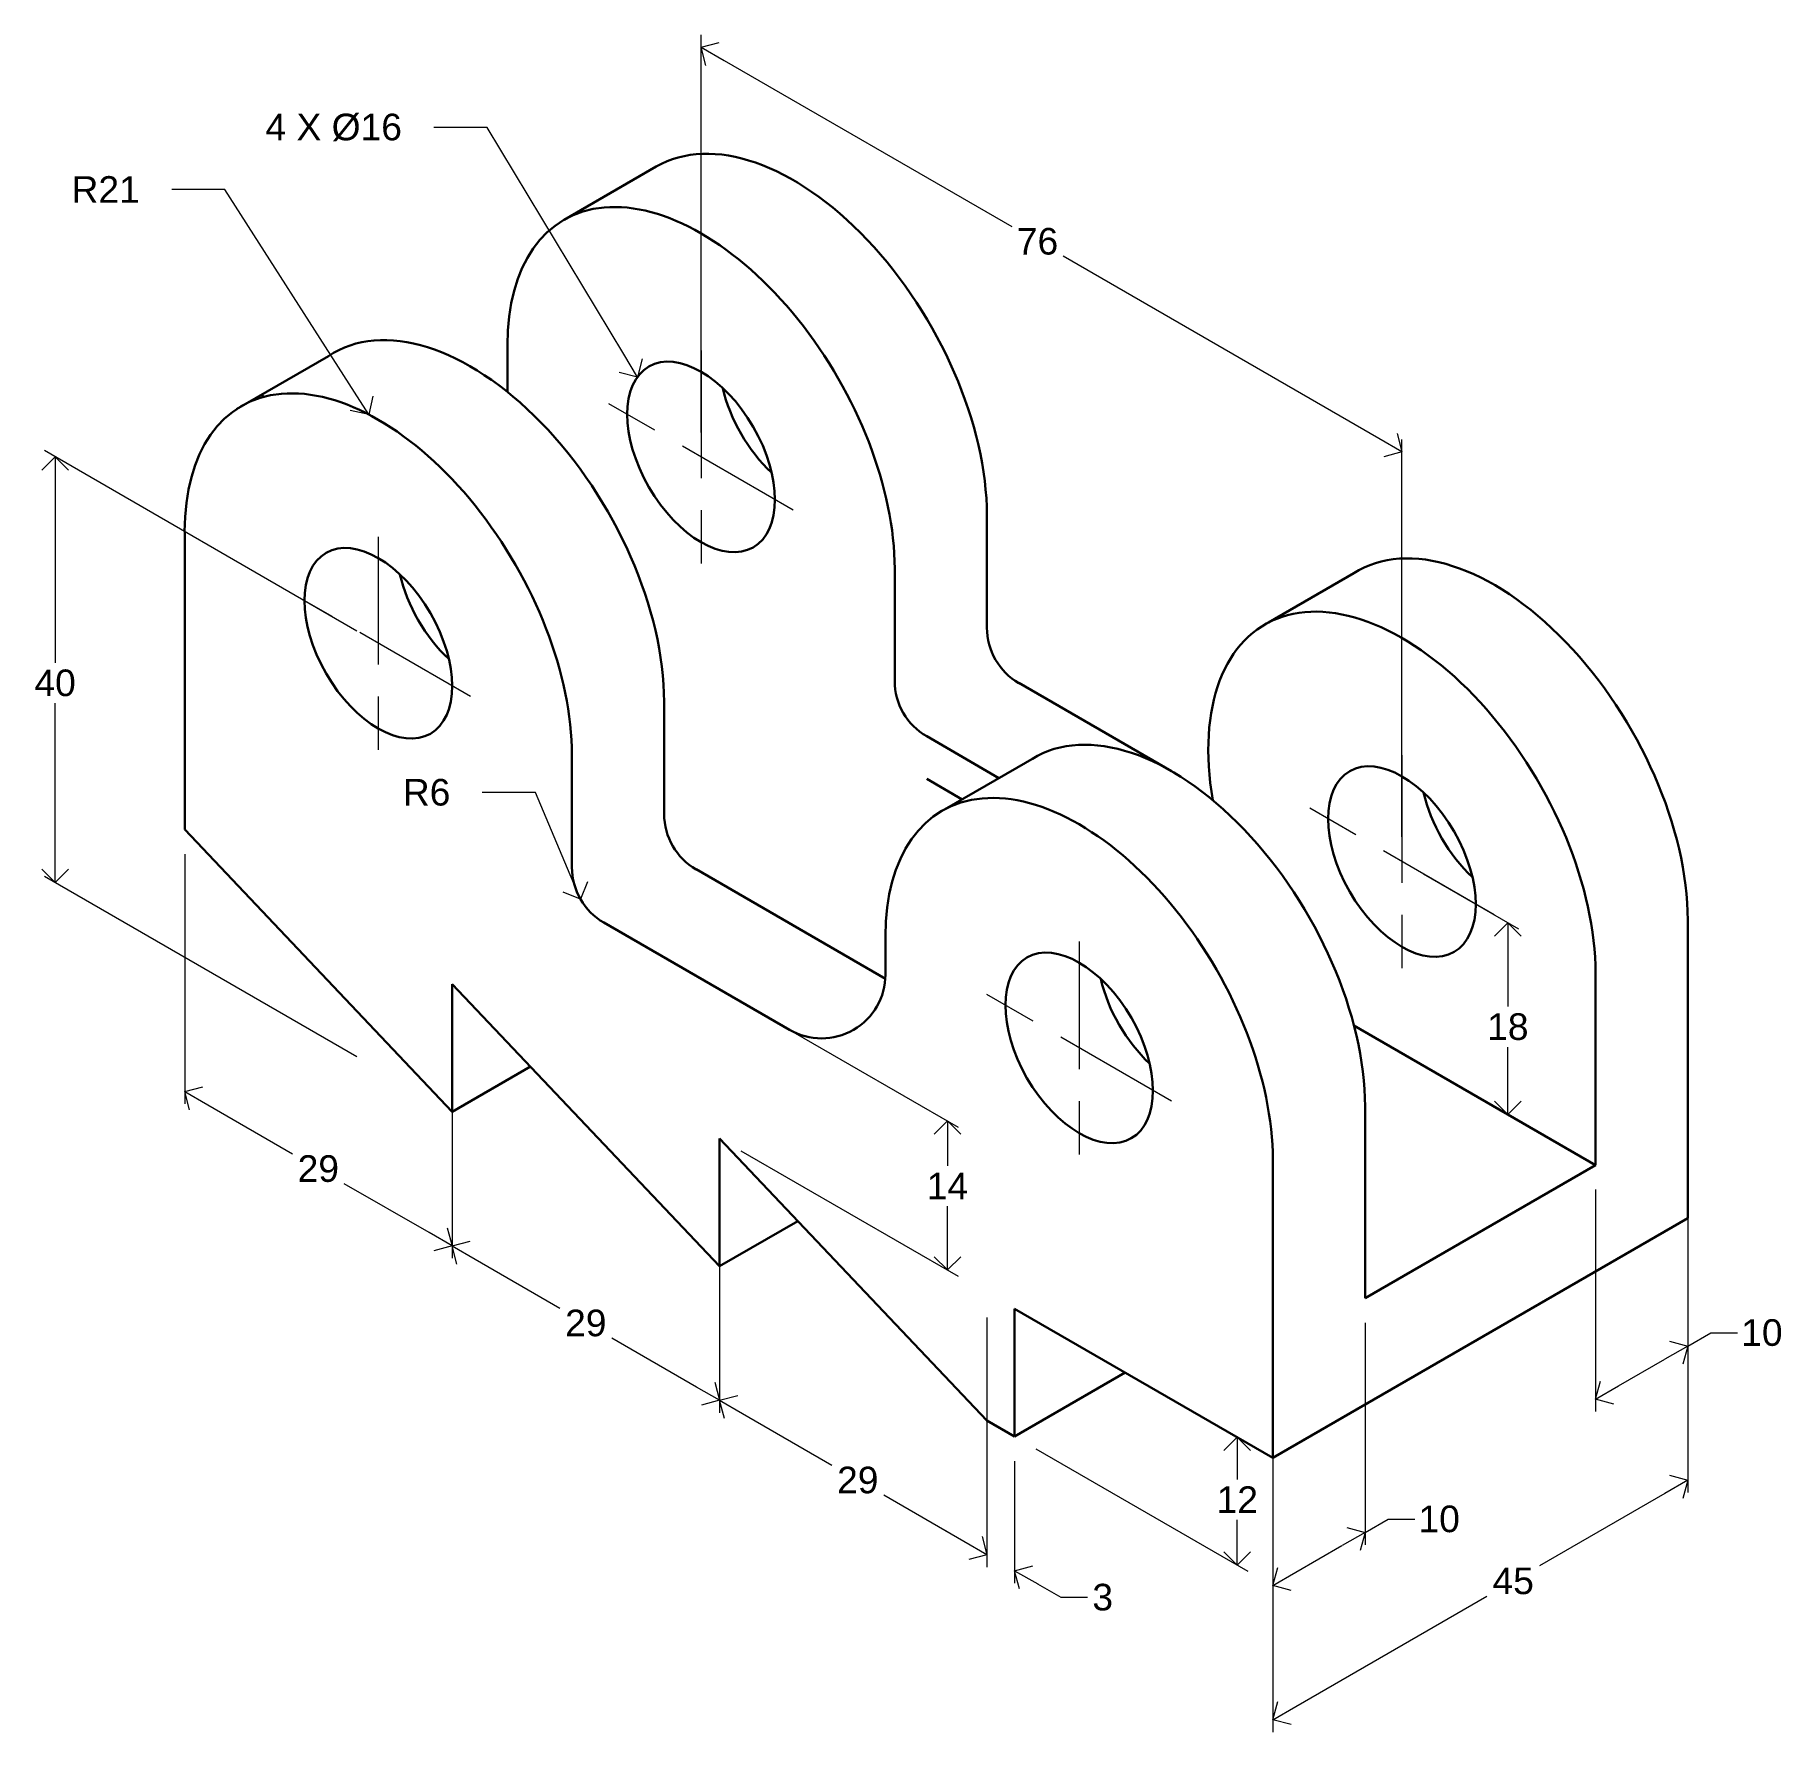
# Model space of a CAD drawing. Header units: millimetres. Extents: x 1710 to 1874, y 1839 to 1998.
import ezdxf
from ezdxf import colors
from ezdxf.entities.mleader import LeaderData, LeaderLine
from ezdxf.math import Vec2, Vec3

# ---------------------------------------------------------------- set-up
doc = ezdxf.new("R2010")
doc.units = ezdxf.units.MM
doc.linetypes.add('ACAD_ISO02W100', pattern=[15, 12, -3])
for name, color, linetype, lineweight in [('construction line', 160, 'ACAD_ISO02W100', 13), ('dimension lines', 80, 'Continuous', 13), ('object line', 7, 'Continuous', 30)]:
    doc.layers.add(name, color=color, linetype=linetype, lineweight=lineweight)
doc.styles.get("Standard").update_dxf_attribs({"font": 'arial.ttf'})
doc.dimstyles.new('ISO-25', dxfattribs={"dimtxt": 2.5, "dimasz": 2.5, "dimexe": 1, "dimexo": 2, "dimtad": 0, "dimtih": 1, "dimtoh": 1, "dimdec": 0, "dimdsep": 46, "dimtxsty": 'Standard', "dimblk": 'OPEN90', "dimcen": 2.5, "dimclrd": 3, "dimclre": 3, "dimclrt": 3, "dimadec": 0, "dimazin": 0, "dimtfac": 1, "dimtdec": 0, "dimtofl": 0, "dimtmove": 0, "dimatfit": 3, "dimldrblk": 'OPEN90', "dimfxl": 1, "dimtfillclr": 256, "dimlwd": 13, "dimlwe": 13, "dimarcsym": 0})

# ---------------------------------------------------------------- blocks, each defined once
blk = doc.blocks.new('_Open90')
at = {"color": 0, "linetype": 'ByBlock', "lineweight": -2}
for p, q in [((0, 0), (-1, 0)), ((-0.5, 0.5), (0, 0)), ((0, 0), (-0.5, -0.5))]:
    blk.add_line(p, q, dxfattribs=at)
blk = doc.blocks.new('*D1')
at = {"layer": 'Defpoints', "color": 0, "transparency": 16777216}
for p in [(1724.3, 1923.48), (1749.41, 1908.98), (1749.41, 1884.38)]:
    blk.add_point(p, dxfattribs=at)
at = {"layer": 'dimension lines', "color": 3, "linetype": 'Continuous', "lineweight": 13, "transparency": 16777216}
for p, q in [((1724.3, 1921.17), (1724.3, 1897.72)), ((1749.41, 1906.67), (1749.41, 1883.22)), ((1726.46, 1897.63), (1734.41, 1893.04)), ((1747.25, 1885.63), (1739.29, 1890.22))]:
    blk.add_line(p, q, dxfattribs=at)
at = {"layer": 'dimension lines', "color": 3, "lineweight": 13, "transparency": 16777216, "xscale": 2.5, "yscale": 2.5, "zscale": 2.5}
for p, rotation in [((1724.3, 1898.88), 150), ((1749.41, 1884.38), 330.0000000000001)]:
    blk.add_blockref('_Open90', p, dxfattribs=dict(at, rotation=rotation))
at = {"layer": 'dimension lines', "color": 3, "transparency": 16777216, "insert": (1736.85, 1891.63), "char_height": 2.5, "attachment_point": 5}
blk.add_mtext('29', dxfattribs=at)
blk = doc.blocks.new('*D2')
at = {"layer": 'Defpoints', "color": 0, "transparency": 16777216}
for p in [(1749.41, 1908.98), (1774.53, 1894.48), (1774.53, 1869.88)]:
    blk.add_point(p, dxfattribs=at)
at = {"layer": 'dimension lines', "color": 3, "linetype": 'Continuous', "lineweight": 13, "transparency": 16777216}
for p, q in [((1749.41, 1906.67), (1749.41, 1883.22)), ((1774.53, 1892.17), (1774.53, 1868.72)), ((1751.58, 1883.13), (1759.53, 1878.54)), ((1772.36, 1871.13), (1764.41, 1875.72))]:
    blk.add_line(p, q, dxfattribs=at)
at = {"layer": 'dimension lines', "color": 3, "lineweight": 13, "transparency": 16777216, "xscale": 2.5, "yscale": 2.5, "zscale": 2.5}
for p, rotation in [((1749.41, 1884.38), 150), ((1774.53, 1869.88), 330.0000000000001)]:
    blk.add_blockref('_Open90', p, dxfattribs=dict(at, rotation=rotation))
at = {"layer": 'dimension lines', "color": 3, "transparency": 16777216, "insert": (1761.97, 1877.13), "char_height": 2.5, "attachment_point": 5}
blk.add_mtext('29', dxfattribs=at)
blk = doc.blocks.new('*D3')
at = {"layer": 'Defpoints', "color": 0, "transparency": 16777216}
for p in [(1774.53, 1894.48), (1799.64, 1879.98), (1799.64, 1855.38)]:
    blk.add_point(p, dxfattribs=at)
at = {"layer": 'dimension lines', "color": 3, "linetype": 'Continuous', "lineweight": 13, "transparency": 16777216}
for p, q in [((1774.53, 1892.17), (1774.53, 1868.72)), ((1799.64, 1877.67), (1799.64, 1854.22)), ((1776.69, 1868.63), (1785.07, 1863.79)), ((1797.48, 1856.63), (1789.95, 1860.98))]:
    blk.add_line(p, q, dxfattribs=at)
at = {"layer": 'dimension lines', "color": 3, "lineweight": 13, "transparency": 16777216, "xscale": 2.5, "yscale": 2.5, "zscale": 2.5}
for p, rotation in [((1774.53, 1869.88), 150.000000000001), ((1799.64, 1855.38), 330.000000000001)]:
    blk.add_blockref('_Open90', p, dxfattribs=dict(at, rotation=rotation))
at = {"layer": 'dimension lines', "color": 3, "transparency": 16777216, "insert": (1787.51, 1862.38), "char_height": 2.5, "attachment_point": 5}
blk.add_mtext('29', dxfattribs=at)
blk = doc.blocks.new('*D4')
at = {"layer": 'Defpoints', "color": 0, "transparency": 16777216}
for p in [(1799.64, 1867.98), (1802.24, 1866.48), (1802.24, 1853.88)]:
    blk.add_point(p, dxfattribs=at)
at = {"layer": 'dimension lines', "color": 3, "linetype": 'Continuous', "lineweight": 13, "transparency": 16777216}
for p, q in [((1799.64, 1865.67), (1799.64, 1854.22)), ((1802.24, 1864.17), (1802.24, 1852.72)), ((1797.48, 1856.63), (1795.31, 1857.88)), ((1804.4, 1852.63), (1806.57, 1851.38)), ((1806.57, 1851.38), (1809.07, 1851.38))]:
    blk.add_line(p, q, dxfattribs=at)
at = {"layer": 'dimension lines', "color": 3, "lineweight": 13, "transparency": 16777216, "xscale": 2.5, "yscale": 2.5, "zscale": 2.5}
for p, rotation in [((1799.64, 1855.38), 329.9999999999952), ((1802.24, 1853.88), 149.9999999999952)]:
    blk.add_blockref('_Open90', p, dxfattribs=dict(at, rotation=rotation))
at = {"layer": 'dimension lines', "color": 3, "transparency": 16777216, "insert": (1810.51, 1851.38), "char_height": 2.5, "attachment_point": 5}
blk.add_mtext('3', dxfattribs=at)
blk = doc.blocks.new('*D5')
at = {"layer": 'Defpoints', "color": 0, "transparency": 16777216}
for p in [(1802.24, 1878.48), (1802.24, 1866.48), (1823.15, 1854.41)]:
    blk.add_point(p, dxfattribs=at)
at = {"layer": 'dimension lines', "color": 3, "linetype": 'Continuous', "lineweight": 13, "transparency": 16777216}
for p, q in [((1804.24, 1877.32), (1824.15, 1865.83)), ((1804.24, 1865.32), (1824.15, 1853.83)), ((1823.15, 1863.91), (1823.15, 1862.43)), ((1823.15, 1856.91), (1823.15, 1858.67))]:
    blk.add_line(p, q, dxfattribs=at)
at = {"layer": 'dimension lines', "color": 3, "lineweight": 13, "transparency": 16777216, "xscale": 2.5, "yscale": 2.5, "zscale": 2.5}
for p, rotation in [((1823.15, 1866.41), 90), ((1823.15, 1854.41), 270)]:
    blk.add_blockref('_Open90', p, dxfattribs=dict(at, rotation=rotation))
at = {"layer": 'dimension lines', "color": 3, "transparency": 16777216, "insert": (1823.15, 1860.55), "char_height": 2.5, "attachment_point": 5}
blk.add_mtext('12', dxfattribs=at)
blk = doc.blocks.new('*D6')
at = {"layer": 'Defpoints', "color": 0, "transparency": 16777216}
for p in [(1774.53, 1908.48), (1795.93, 1896.12), (1774.53, 1894.48)]:
    blk.add_point(p, dxfattribs=at)
at = {"layer": 'dimension lines', "color": 3, "linetype": 'Continuous', "lineweight": 13, "transparency": 16777216}
for p, q in [((1776.53, 1907.32), (1796.93, 1895.54)), ((1795.93, 1893.62), (1795.93, 1891.89)), ((1776.53, 1893.32), (1796.93, 1881.54)), ((1795.93, 1884.62), (1795.93, 1888.13))]:
    blk.add_line(p, q, dxfattribs=at)
at = {"layer": 'dimension lines', "color": 3, "lineweight": 13, "transparency": 16777216, "xscale": 2.5, "yscale": 2.5, "zscale": 2.5}
for p, rotation in [((1795.93, 1896.12), 90), ((1795.93, 1882.12), 270)]:
    blk.add_blockref('_Open90', p, dxfattribs=dict(at, rotation=rotation))
at = {"layer": 'dimension lines', "color": 3, "transparency": 16777216, "insert": (1795.93, 1890.01), "char_height": 2.5, "attachment_point": 5}
blk.add_mtext('14', dxfattribs=at)
blk = doc.blocks.new('*D7')
at = {"layer": 'Defpoints', "color": 0, "transparency": 16777216}
for p in [(1772.79, 1958.48), (1838.61, 1958.96), (1838.61, 1920.48)]:
    blk.add_point(p, dxfattribs=at)
at = {"layer": 'dimension lines', "color": 3, "linetype": 'Continuous', "lineweight": 13, "transparency": 16777216}
for p, q in [((1772.79, 1960.79), (1772.79, 1998.11)), ((1774.96, 1995.71), (1801.98, 1980.11)), ((1836.45, 1960.21), (1806.79, 1977.33)), ((1838.61, 1922.79), (1838.61, 1960.11))]:
    blk.add_line(p, q, dxfattribs=at)
at = {"layer": 'dimension lines', "color": 3, "lineweight": 13, "transparency": 16777216, "xscale": 2.5, "yscale": 2.5, "zscale": 2.5}
for p, rotation in [((1772.79, 1996.96), 149.9999999999999), ((1838.61, 1958.96), 329.9999999999999)]:
    blk.add_blockref('_Open90', p, dxfattribs=dict(at, rotation=rotation))
at = {"layer": 'dimension lines', "color": 3, "transparency": 16777216, "insert": (1804.39, 1978.72), "char_height": 2.5, "attachment_point": 5}
blk.add_mtext('76', dxfattribs=at)
blk = doc.blocks.new('*D8')
at = {"layer": 'Defpoints', "color": 0, "transparency": 16777216}
for p in [(1865.46, 1886.98), (1826.49, 1864.48), (1865.46, 1862.38)]:
    blk.add_point(p, dxfattribs=at)
at = {"layer": 'dimension lines', "color": 3, "linetype": 'Continuous', "lineweight": 13, "transparency": 16777216}
for p, q in [((1865.46, 1884.67), (1865.46, 1861.22)), ((1826.49, 1862.17), (1826.49, 1838.72)), ((1863.29, 1861.13), (1851.53, 1854.34)), ((1828.65, 1841.13), (1846.58, 1851.48))]:
    blk.add_line(p, q, dxfattribs=at)
at = {"layer": 'dimension lines', "color": 3, "lineweight": 13, "transparency": 16777216, "xscale": 2.5, "yscale": 2.5, "zscale": 2.5}
for p, rotation in [((1865.46, 1862.38), 30.00000000000029), ((1826.49, 1839.88), 210.0000000000003)]:
    blk.add_blockref('_Open90', p, dxfattribs=dict(at, rotation=rotation))
at = {"layer": 'dimension lines', "color": 3, "transparency": 16777216, "insert": (1849.06, 1852.91), "char_height": 2.5, "attachment_point": 5}
blk.add_mtext('45', dxfattribs=at)
blk = doc.blocks.new('*D9')
at = {"layer": 'Defpoints', "color": 0, "transparency": 16777216}
for p in [(1835.15, 1879.48), (1826.49, 1874.48), (1826.49, 1852.48)]:
    blk.add_point(p, dxfattribs=at)
at = {"layer": 'dimension lines', "color": 3, "linetype": 'Continuous', "lineweight": 13, "transparency": 16777216}
for p, q in [((1835.15, 1877.17), (1835.15, 1856.32)), ((1826.49, 1872.17), (1826.49, 1851.32)), ((1835.15, 1857.48), (1837.31, 1858.73)), ((1837.31, 1858.73), (1839.81, 1858.73)), ((1828.65, 1853.73), (1832.98, 1856.23))]:
    blk.add_line(p, q, dxfattribs=at)
at = {"layer": 'dimension lines', "color": 3, "lineweight": 13, "transparency": 16777216, "xscale": 2.5, "yscale": 2.5, "zscale": 2.5}
for p, rotation in [((1835.15, 1857.48), 29.9999999999999), ((1826.49, 1852.48), 209.9999999999999)]:
    blk.add_blockref('_Open90', p, dxfattribs=dict(at, rotation=rotation))
at = {"layer": 'dimension lines', "color": 3, "transparency": 16777216, "insert": (1842.11, 1858.73), "char_height": 2.5, "attachment_point": 5}
blk.add_mtext('10', dxfattribs=at)
blk = doc.blocks.new('*D10')
at = {"layer": 'Defpoints', "color": 0, "transparency": 16777216}
for p in [(1865.46, 1896.98), (1856.8, 1891.98), (1865.46, 1874.98)]:
    blk.add_point(p, dxfattribs=at)
at = {"layer": 'dimension lines', "color": 3, "linetype": 'Continuous', "lineweight": 13, "transparency": 16777216}
for p, q in [((1865.46, 1894.67), (1865.46, 1873.82)), ((1856.8, 1889.67), (1856.8, 1868.82)), ((1865.46, 1874.98), (1867.62, 1876.23)), ((1867.62, 1876.23), (1870.12, 1876.23)), ((1858.96, 1871.23), (1863.29, 1873.73))]:
    blk.add_line(p, q, dxfattribs=at)
at = {"layer": 'dimension lines', "color": 3, "lineweight": 13, "transparency": 16777216, "xscale": 2.5, "yscale": 2.5, "zscale": 2.5}
for p, rotation in [((1865.46, 1874.98), 29.99999999999924), ((1856.8, 1869.98), 209.9999999999993)]:
    blk.add_blockref('_Open90', p, dxfattribs=dict(at, rotation=rotation))
at = {"layer": 'dimension lines', "color": 3, "transparency": 16777216, "insert": (1872.42, 1876.23), "char_height": 2.5, "attachment_point": 5}
blk.add_mtext('10', dxfattribs=at)
blk = doc.blocks.new('*D11')
at = {"layer": 'Defpoints', "color": 0, "transparency": 16777216}
for p in [(1742.48, 1940.98), (1712.13, 1918.5), (1742.48, 1900.98)]:
    blk.add_point(p, dxfattribs=at)
at = {"layer": 'dimension lines', "color": 3, "linetype": 'Continuous', "lineweight": 13, "transparency": 16777216}
for p, q in [((1740.48, 1942.13), (1711.13, 1959.08)), ((1712.13, 1956), (1712.13, 1939.15)), ((1712.13, 1921), (1712.13, 1935.35)), ((1740.48, 1902.13), (1711.13, 1919.08))]:
    blk.add_line(p, q, dxfattribs=at)
at = {"layer": 'dimension lines', "color": 3, "lineweight": 13, "transparency": 16777216, "xscale": 2.5, "yscale": 2.5, "zscale": 2.5}
for p, rotation in [((1712.13, 1958.5), 90), ((1712.13, 1918.5), 270)]:
    blk.add_blockref('_Open90', p, dxfattribs=dict(at, rotation=rotation))
at = {"layer": 'dimension lines', "color": 3, "transparency": 16777216, "insert": (1712.13, 1937.25), "char_height": 2.5, "attachment_point": 5}
blk.add_mtext('40', dxfattribs=at)
blk = doc.blocks.new('*D12')
at = {"layer": 'Defpoints', "color": 0, "transparency": 16777216}
for p in [(1838.61, 1920.48), (1838.61, 1902.48), (1848.56, 1896.73)]:
    blk.add_point(p, dxfattribs=at)
at = {"layer": 'dimension lines', "color": 3, "linetype": 'Continuous', "lineweight": 13, "transparency": 16777216}
for p, q in [((1840.61, 1919.32), (1849.56, 1914.16)), ((1848.56, 1912.23), (1848.56, 1906.86)), ((1848.56, 1899.23), (1848.56, 1903.05)), ((1840.61, 1901.32), (1849.56, 1896.16))]:
    blk.add_line(p, q, dxfattribs=at)
at = {"layer": 'dimension lines', "color": 3, "lineweight": 13, "transparency": 16777216, "xscale": 2.5, "yscale": 2.5, "zscale": 2.5}
for p, rotation in [((1848.56, 1914.73), 90), ((1848.56, 1896.73), 270)]:
    blk.add_blockref('_Open90', p, dxfattribs=dict(at, rotation=rotation))
at = {"layer": 'dimension lines', "color": 3, "transparency": 16777216, "insert": (1848.56, 1904.96), "char_height": 2.5, "attachment_point": 5}
blk.add_mtext('18', dxfattribs=at)

msp = doc.modelspace()

# ---------------------------------------------------------------- linework, layer by layer
at = {"layer": 'construction line'}
for p, q in [((1772.79, 1968.48), (1772.79, 1948.48)), ((1781.45, 1953.48), (1764.13, 1963.48)), ((1742.48, 1950.98), (1742.48, 1930.98)), ((1751.14, 1935.98), (1733.82, 1945.98)), ((1838.61, 1930.48), (1838.61, 1910.48)), ((1847.27, 1915.48), (1829.95, 1925.48)), ((1808.3, 1912.98), (1808.3, 1892.98)), ((1816.96, 1897.98), (1799.64, 1907.98))]:
    msp.add_line(p, q, dxfattribs=at)
at = {"layer": 'object line'}
for p, q in [((1759.93, 1980.75), (1768.59, 1985.75)), ((1754.61, 1968.98), (1754.61, 1964.59)), ((1737.81, 1967.96), (1729.15, 1962.96)), ((1731.81, 1964.14), (1731.5, 1964.32)), ((1731.81, 1964.14), (1731.5, 1964.32)), ((1799.64, 1952.98), (1799.64, 1942.44)), ((1724.3, 1951.48), (1724.3, 1923.48)), ((1790.98, 1947.98), (1790.98, 1937.44)), ((1834.08, 1947.55), (1826.09, 1942.94)), ((1802.64, 1937.25), (1816.96, 1928.98)), ((1769.33, 1935.48), (1769.33, 1924.94)), ((1793.98, 1932.25), (1800.77, 1928.32)), ((1760.67, 1930.48), (1760.67, 1919.94)), ((1795.64, 1925.36), (1804.3, 1930.36)), ((1793.98, 1928.25), (1797.31, 1926.32)), ((1797.31, 1926.32), (1793.98, 1928.25)), ((1724.3, 1923.48), (1749.41, 1896.98)), ((1772.33, 1919.75), (1790.1, 1909.48)), ((1865.46, 1914.98), (1865.46, 1896.98)), ((1763.67, 1914.75), (1781.11, 1904.67)), ((1790.11, 1913.48), (1790.11, 1909.87)), ((1856.8, 1909.98), (1856.8, 1891.98)), ((1749.41, 1896.98), (1749.41, 1908.98)), ((1749.41, 1908.98), (1774.53, 1882.48)), ((1856.8, 1891.98), (1834.11, 1905.08)), ((1749.41, 1896.98), (1756.76, 1901.22)), ((1835.15, 1897.48), (1835.15, 1879.48)), ((1865.46, 1896.98), (1865.46, 1886.98)), ((1774.53, 1894.48), (1774.53, 1882.48)), ((1774.53, 1894.48), (1799.64, 1867.98)), ((1826.49, 1892.48), (1826.49, 1864.48)), ((1856.8, 1891.98), (1835.15, 1879.48)), ((1826.49, 1864.48), (1865.46, 1886.98)), ((1774.53, 1882.48), (1781.88, 1886.72)), ((1826.49, 1864.48), (1802.24, 1878.48)), ((1802.24, 1866.48), (1802.24, 1878.48)), ((1802.24, 1866.48), (1812.63, 1872.48)), ((1835.15, 1869.48), (1826.49, 1864.48)), ((1799.64, 1867.98), (1802.24, 1866.48)), ((1799.64, 1867.98), (1802.24, 1866.48))]:
    msp.add_line(p, q, dxfattribs=at)
for centre, start, end in [((1805.64, 1942.44), 180, 240), ((1796.98, 1937.44), 180, 240), ((1775.33, 1924.94), 180, 240), ((1766.67, 1919.94), 180, 240), ((1784.11, 1909.87), 240, 0)]:
    msp.add_arc(centre, 6, start, end, dxfattribs=at)
for centre, major_axis, start_param, end_param in [((1781.45, 1963.48), (12.86, -22.27), 7.068583, 9.424778), ((1772.79, 1958.48), (12.86, -22.27), 7.068583, 10.210176), ((1751.14, 1945.98), (12.86, -22.27), 7.068583, 9.462484), ((1742.48, 1940.98), (12.86, -22.27), 0.785398, 3.926991), ((1781.45, 1963.48), (4.9, -8.49), 4.225694, 5.199084), ((1847.27, 1925.48), (12.86, -22.27), 7.068583, 9.450672), ((1751.14, 1945.98), (4.9, -8.49), 4.225694, 5.199084), ((1838.61, 1920.48), (12.86, -22.27), 7.068583, 10.425376), ((1816.96, 1907.98), (12.86, -22.27), 7.068583, 9.439898), ((1808.3, 1902.98), (12.86, -22.27), 0.785398, 3.926991), ((1847.27, 1925.48), (4.9, -8.49), 4.225694, 5.199084), ((1816.96, 1907.98), (4.9, -8.49), 4.225694, 5.199084)]:
    msp.add_ellipse(centre, major_axis=major_axis, ratio=0.57735, start_param=start_param, end_param=end_param, dxfattribs=at)
for centre in [(1772.79, 1958.48), (1742.48, 1940.98), (1838.61, 1920.48), (1808.3, 1902.98)]:
    msp.add_ellipse(centre, major_axis=(4.9, -8.49), ratio=0.57735, dxfattribs=at)

# ---------------------------------------------------------------- dimensions: what is measured, and where the dimension line sits
at = {"layer": 'dimension lines'}
for base, p1, p2, angle, picture, middle, dimtype in [((1838.61, 1958.96), (1772.79, 1958.48), (1838.61, 1920.48), 330, '*D7', (1804.39, 1978.72), 161), ((1712.13, 1918.5), (1742.48, 1940.98), (1742.48, 1900.98), 90, '*D11', (1712.13, 1937.25), 160), ((1749.41, 1884.38), (1724.3, 1923.48), (1749.41, 1908.98), 330, '*D1', (1736.85, 1891.63), 161), ((1848.56, 1896.73), (1838.61, 1920.48), (1838.61, 1902.48), 90, '*D12', (1848.56, 1904.96), 160), ((1774.53, 1869.88), (1749.41, 1908.98), (1774.53, 1894.48), 330, '*D2', (1761.97, 1877.13), 161), ((1795.93, 1896.12), (1774.53, 1894.48), (1774.53, 1908.48), 90, '*D6', (1795.93, 1890.01), 160), ((1865.46, 1874.98), (1856.8, 1891.98), (1865.46, 1896.98), 30, '*D10', (1872.42, 1876.23), 161), ((1799.64, 1855.38), (1774.53, 1894.48), (1799.64, 1879.98), 330, '*D3', (1787.51, 1862.38), 161), ((1865.46, 1862.38), (1826.49, 1864.48), (1865.46, 1886.98), 30, '*D8', (1849.06, 1852.91), 161), ((1826.49, 1852.48), (1835.15, 1879.48), (1826.49, 1874.48), 210, '*D9', (1842.11, 1858.73), 161), ((1823.15, 1854.41), (1802.24, 1878.48), (1802.24, 1866.48), 90, '*D5', (1823.15, 1860.55), 160), ((1802.24, 1853.88), (1799.64, 1867.98), (1802.24, 1866.48), 330, '*D4', (1810.51, 1851.38), 161)]:
    dim = msp.add_linear_dim(base=base, p1=p1, p2=p2, angle=angle, dimstyle='ISO-25', dxfattribs=at)
    dim.commit()
    dim.dimension.update_dxf_attribs({"geometry": picture, "text_midpoint": middle, "dimtype": dimtype})

# ---------------------------------------------------------------- leaders
ml = msp.add_multileader_mtext('Standard', dxfattribs=at)
ml.set_content('4 X %%C16', color=3)
ml.set_leader_properties(color=3, linetype='Continuous', lineweight=13)
ml.set_arrow_properties(name='OPEN90')
ml.build(insert=Vec2(0, 0))
ml.multileader.update_dxf_attribs({"dogleg_length": 5, "arrow_head_size": 2.5})
ctx = ml.context
ctx.base_point, ctx.char_height, ctx.arrow_head_size, ctx.landing_gap_size, ctx.plane_origin = Vec3(1729.09, 1989.42), 2.5, 2.5, 3, Vec3(1766.83, 1965.98)
ctx.text_align_type = 2
notes = []
notes.append((ctx, [(0, (1, 1, 0), (1752.7, 1989.42), (-1, 0), 5, [(0, [(1766.83, 1965.98)], 0, [])])]))
ctx.mtext.insert, ctx.mtext.alignment, ctx.mtext.flow_direction = Vec3(1744.7, 1990.72), 3, 5
ml = msp.add_multileader_mtext('Standard', dxfattribs=at)
ml.set_content('R21', color=3)
ml.set_leader_properties(color=3, linetype='Continuous', lineweight=13)
ml.set_arrow_properties(name='OPEN90')
ml.build(insert=Vec2(0, 0))
ml.multileader.update_dxf_attribs({"dogleg_length": 5, "arrow_head_size": 2.5})
ctx = ml.context
ctx.base_point, ctx.char_height, ctx.arrow_head_size, ctx.landing_gap_size, ctx.plane_origin = Vec3(1711.59, 1983.6), 2.5, 2.5, 3, Vec3(1741.58, 1962.47)
ctx.text_align_type = 2
notes.append((ctx, [(0, (1, 1, 0), (1728.08, 1983.6), (-1, 0), 5, [(0, [(1741.58, 1962.47)], 0, [])])]))
ctx.mtext.insert, ctx.mtext.alignment, ctx.mtext.flow_direction = Vec3(1720.08, 1984.85), 3, 5
ml = msp.add_multileader_mtext('Standard', dxfattribs=at)
ml.set_content('R6', color=3)
ml.set_leader_properties(color=3, linetype='Continuous', lineweight=13)
ml.set_arrow_properties(name='OPEN90')
ml.build(insert=Vec2(0, 0))
ml.multileader.update_dxf_attribs({"dogleg_length": 5, "arrow_head_size": 2.5})
ctx = ml.context
ctx.base_point, ctx.char_height, ctx.arrow_head_size, ctx.landing_gap_size, ctx.plane_origin = Vec3(1742.22, 1926.97), 2.5, 2.5, 3, Vec3(1761.47, 1916.94)
ctx.text_align_type = 2
notes.append((ctx, [(0, (1, 1, 0), (1757.25, 1926.97), (-1, 0), 5, [(0, [(1761.47, 1916.94)], 0, [])])]))
ctx.mtext.insert, ctx.mtext.alignment, ctx.mtext.flow_direction = Vec3(1749.25, 1928.24), 3, 5
for ctx, leaders in notes:
    for number, flags, end, landing, length, lines in leaders:
        leader = LeaderData()
        leader.index, (leader.has_last_leader_line, leader.has_dogleg_vector, leader.attachment_direction) = number, flags
        leader.last_leader_point, leader.dogleg_vector, leader.dogleg_length = Vec3(end), Vec3(landing), length
        for number, points, colour, breaks in lines:
            line = LeaderLine()
            line.index, line.vertices, line.color, line.breaks = number, Vec3.list(points), colors.encode_raw_color(colour), breaks
            leader.lines.append(line)
        ctx.leaders.append(leader)

doc.saveas('drawing.dxf')
